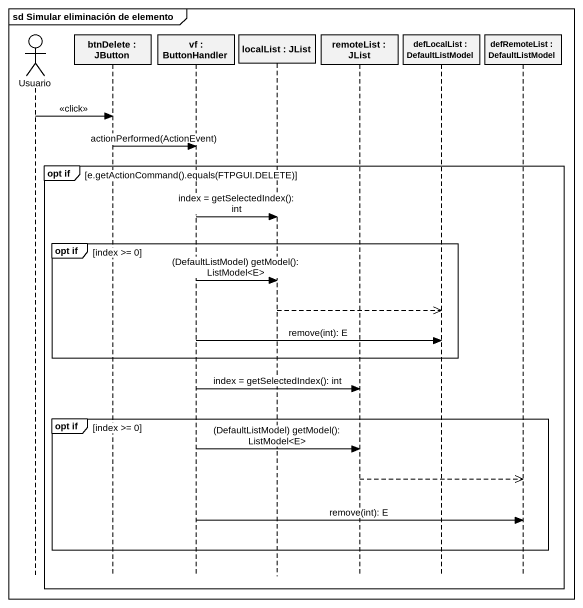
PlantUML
@startuml
mainframe sd Simular eliminación de elemento
hide footbox
actor Usuario
participant "btnDelete : JButton" as btnDelete
participant "vf : ButtonHandler" as vf
participant "localList : JList" as localList
participant "remoteList : JList" as remoteList
participant "defLocalList : DefaultListModel" as defLocalList
participant "defRemoteList : DefaultListModel" as defRemoteList

Usuario -> btnDelete : <<click>>
btnDelete -> vf : actionPerformed(ActionEvent)
group opt if [e.getActionCommand().equals(FTPGUI.DELETE)]
  vf -> localList : index = getSelectedIndex(): int
  group opt if [index >= 0]
    vf -> localList : (DefaultListModel) getModel(): ListModel<E>
    localList -->> defLocalList
    vf -> defLocalList : remove(int): E
  end
  vf -> remoteList : index = getSelectedIndex(): int
  group opt if [index >= 0]
    vf -> remoteList : (DefaultListModel) getModel(): ListModel<E>
    remoteList -->> defRemoteList
    vf -> defRemoteList : remove(int): E
  end
end
@enduml
